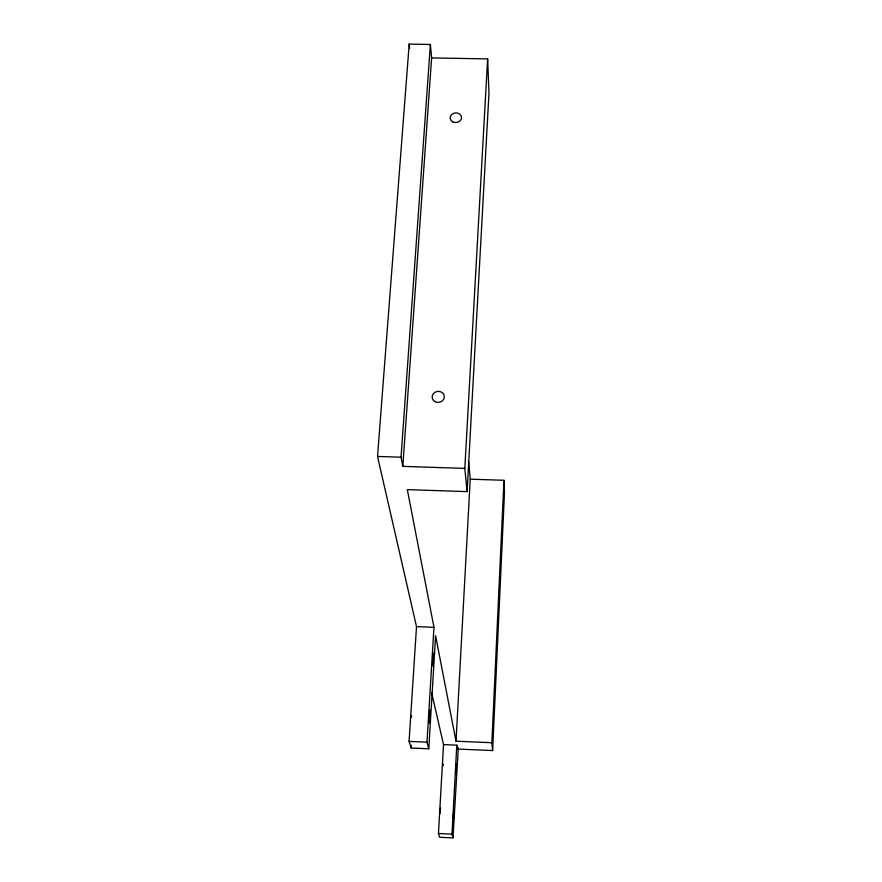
<?xml version="1.0" encoding="UTF-8"?>
<svg xmlns="http://www.w3.org/2000/svg" width="882" height="882" viewBox="0 0 882 882"><rect width="100%" height="100%" fill="white"/><g stroke="black" fill="none" stroke-linecap="round" stroke-linejoin="round"><path stroke-width="1.32" d="M411.409 717.54L411.464 715.853M431.596 692.502L443.525 744.595L456.788 745.169L457.538 749.061L492.619 750.571L491.847 742.721L503.975 480.293L470.238 479.18L468.607 461.33M492.619 750.571L504.471 492.873L503.975 480.293M440.008 813.402L440.526 808.022M491.847 742.721L456.016 741.2L470.238 479.18M443.525 744.595L438.453 833.512L439.655 837.283L452.995 837.9L451.981 834.14L456.788 745.169M452.995 837.9L458.32 747.804M428.784 748.774L426.987 742.17L433.977 627.322L407.319 489.62L467.107 491.616L464.814 468.397L487.636 58.896L431.629 57.914L430.394 44.464L409.193 44.1L377.529 456.446L416.513 626.639L409.072 741.409L411.177 748.024L428.784 748.774L435.598 635.735L456.016 741.2M467.107 491.616L488.97 93.216L487.636 58.896M411.177 748.024L411.354 745.301M464.814 468.397L402.809 466.369L401.034 457.207L430.394 44.464M402.809 466.369L431.629 57.914M442.764 765.521L443.04 763.9L443.205 765.157M377.529 456.446L401.034 457.207M416.513 626.639L433.977 627.322M409.072 741.409L426.987 742.17M438.453 833.512L451.981 834.14M409.193 44.1L409.645 48.212M429.126 718.29L429.38 722.986L429.92 709.922L429.126 718.29M432.588 661.07L432.83 665.91L433.371 653.055L432.588 661.07M453.381 815.288L453.502 818.573L453.965 808.695L453.381 815.288M455.774 770.934C456.038 784.682 456.898 750.262 455.774 770.934M434.892 401.597A6.119 5.535 -7.1 0 0 444.33 397.065A6.119 5.535 -7.1 0 0 435.476 391.994A6.119 5.535 -7.1 0 0 434.892 401.597M452.764 121.848A5.7 4.818 -5.1 0 0 461.551 117.824A5.7 4.818 -5.1 0 0 453.271 113.491A5.7 4.818 -5.1 0 0 452.764 121.848"/></g></svg>
